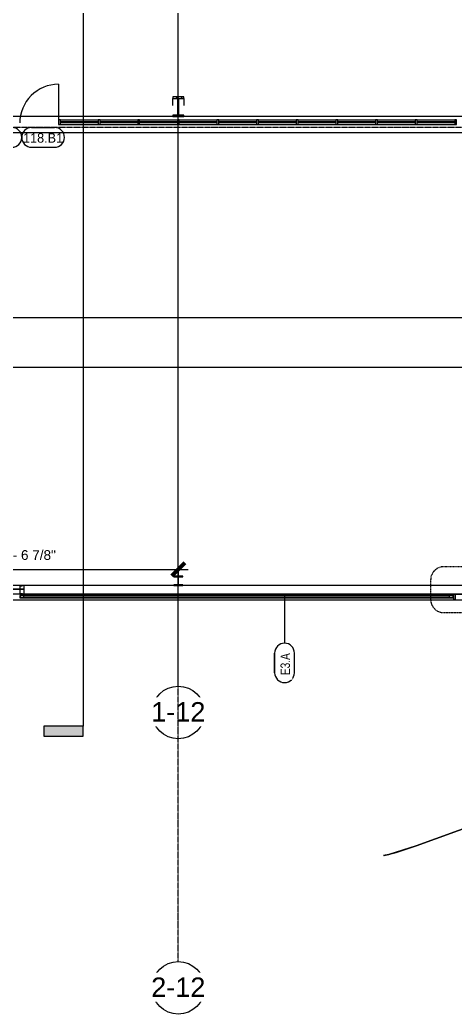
# Model space of a CAD drawing. Header units: inches. Extents: x 21592 to 24810, y -23179 to -20467.
# Drawn here: x 22941 to 23339, y -23179 to -22271 of the extents above; entities that cross this region are included whole.
import ezdxf

# ---------------------------------------------------------------- set-up
doc = ezdxf.new("R2010")
doc.units = ezdxf.units.IN
doc.header["$MEASUREMENT"] = 0
doc.linetypes.add('Dash Dot 3_16_', pattern=[0.3125, 0.1875, -0.0625, 0, -0.0625])
doc.linetypes.add('Grid Line 1_2_', pattern=[0.875, 0.5, -0.125, 0.125, -0.125])
for name, color, linetype, lineweight in [('A-ANNO-DIMS', 211, 'Continuous', 9), ('A-ANNO-DIMS-96', 211, 'Continuous', 9), ('A-ANNO-SYMB', 150, 'Continuous', 9), ('A-DOOR', 31, 'Continuous', 13), ('A-DOOR-IDEN', 31, 'Continuous', 9), ('A-FLOR', 192, 'Continuous', 13), ('A-GLAZ-CURT', 52, 'Continuous', 9), ('A-GLAZ-CWMG', 51, 'Continuous', 9), ('A-WALL', 113, 'Continuous', 13), ('A-WALL-IDEN', 211, 'Continuous', 9), ('C-TOPO', 7, 'Continuous', 9), ('Conc', 7, 'Continuous', 20), ('G-ANNO-SYMB', 111, 'Continuous', 9), ('L-SITE-WALL', 31, 'Continuous', 13), ('S-BEAM', 12, 'Continuous', 9), ('S-COLS', 52, 'Continuous', 9), ('S-GRID', 1, 'Continuous', 9), ('S-GRID-IDEN', 1, 'Continuous', 9)]:
    doc.layers.add(name, color=color, linetype=linetype, lineweight=lineweight)
doc.styles.add('Arial', font='arial.ttf', dxfattribs={"height": 17.703593})
doc.styles.add('Arial_1', font='arial.ttf', dxfattribs={"height": 8.851796})
doc.styles.add('Century Gothic', font='GOTHIC.TTF', dxfattribs={"height": 8.622671})
doc.styles.add('Century Gothic_1', font='GOTHIC.TTF', dxfattribs={"width": 0.8, "height": 8.622671})
doc.dimstyles.new('OD_Dimension', dxfattribs={"dimscale": 12, "dimtxt": 9, "dimasz": 1, "dimexe": 0.75, "dimexo": 0.5, "dimgap": 0.5, "dimtad": 1, "dimdec": 3, "dimrnd": 0.125, "dimzin": 1, "dimdsep": 46, "dimlunit": 4, "dimtxsty": 'Arial_1', "dimblk1": 'OBLIQUE', "dimblk2": 'OBLIQUE', "dimsah": 1, "dimcen": 0.09, "dimdle": 0.75, "dimazin": 0, "dimtfac": 1, "dimtdec": 4, "dimtix": 1, "dimtmove": 0, "dimatfit": 3, "dimfxl": 1, "dimtvp": 1, "dimtfill": 1, "dimfrac": 2, "dimtolj": 1, "dimtzin": 0, "dimarcsym": 2})
pattern_1 = [(225, (23085.89, -22360.053), (9.503515, -9.503515), []), (225, (23085.89, -22374.453), (9.503515, -9.503515), [])]

# ---------------------------------------------------------------- blocks, each defined once
blk = doc.blocks.new('Struct_Xcel_Sports Complex_rvt-1-Enlarged First Floor Plan _West_')
at = {"layer": 'A-FLOR', "color": 43}
for p, q in [((22941.27, -22790.8), (22810.7, -22790.8)), ((22945.27, -22790.8), (22941.57, -22790.8))]:
    blk.add_line(p, q, dxfattribs=at)
at = {"layer": 'L-SITE-WALL', "color": 43}
for p, q in [((22810.7, -22790.8), (22941.27, -22790.8)), ((22941.57, -22790.8), (22945.27, -22790.8)), ((23337.08, -22798.8), (22941.04, -22798.8))]:
    blk.add_line(p, q, dxfattribs=at)
blk = doc.blocks.new('W-Wide Flange-Column - B2_E-1389165-Enlarged First Floor Plan _West_')
at = {"layer": 'S-COLS'}
h = blk.add_hatch(dxfattribs=at)
h.set_pattern_fill('FP_1', color=8, style=0, pattern_type=2)
h.set_pattern_definition([(225, (23085.89, -22783.178), (9.503515, -9.503515), []), (225, (23085.89, -22797.578), (9.503515, -9.503515), [])])
h.paths.add_polyline_path([(4, 4.13), (-4, 4.13), (-4, 3.69), (-0.84, 3.69), (-0.35, 3.49), (-0.14, 3), (-0.14, -3), (-0.35, -3.49), (-0.84, -3.69), (-4, -3.69), (-4, -4.12), (4, -4.12), (4, -3.69), (0.84, -3.69), (0.35, -3.49), (0.14, -3), (0.14, 3), (0.35, 3.49), (0.84, 3.69), (4, 3.69)], flags=0)
at = {"layer": 'S-COLS', "color": 7, "lineweight": 20}
for p, q in [((4, 4.13), (-4, 4.13)), ((-4, 4.13), (-4, 3.69)), ((-4, 3.69), (-0.84, 3.69)), ((-0.14, 3), (-0.14, -3)), ((0.14, -3), (0.14, 3)), ((0.84, 3.69), (4, 3.69)), ((4, 3.69), (4, 4.13)), ((-0.84, -3.69), (-4, -3.69)), ((-4, -3.69), (-4, -4.12)), ((-4, -4.12), (4, -4.12)), ((4, -3.69), (0.84, -3.69)), ((4, -4.12), (4, -3.69))]:
    blk.add_line(p, q, dxfattribs=at)
for centre, start, end in [((-0.84, 3), 0, 90), ((0.84, 3), 90, 180), ((-0.84, -3), 270, 0), ((0.84, -3), 180, 270)]:
    blk.add_arc(centre, 0.691, start, end, dxfattribs=at)
blk = doc.blocks.new('Rectangular Mullion - Profile_Polycarbonate_Lower-1275842-Enlarged First Floor Plan _West_')
at = {"layer": 'A-GLAZ-CWMG', "color": 43, "lineweight": 13}
for p, q in [((22944.89, -22796.55), (23333.21, -22796.55)), ((22944.89, -22798.55), (22944.89, -22798.48)), ((22944.89, -22798.68), (22944.89, -22798.55)), ((22944.89, -22798.55), (23333.21, -22798.55)), ((22944.89, -22798.68), (23333.21, -22798.68)), ((23333.21, -22796.55), (23333.21, -22796.91)), ((23333.21, -22798.48), (23333.21, -22798.55)), ((23333.21, -22798.55), (23333.21, -22798.68))]:
    blk.add_line(p, q, dxfattribs=at)
at = {"layer": 'A-GLAZ-CWMG', "color": 10, "lineweight": 13}
for p, q in [((22944.89, -22798.48), (22944.89, -22796.91)), ((22944.89, -22796.91), (23333.21, -22796.91)), ((23333.21, -22796.91), (23333.21, -22798.48))]:
    blk.add_line(p, q, dxfattribs=at)
blk = doc.blocks.new('Rectangular Mullion - Profile_Polycarbonate_Upper and left-1184084-Enlarged First Floor Plan _West_')
at = {"layer": 'A-GLAZ-CWMG', "color": 7, "lineweight": 20}
for p, q in [((-3.622, 1.141125), (0, 1.141125)), ((-3.622, 0.787125), (-3.622, 1.141125)), ((-3.372, 0.787125), (-3.622, 0.787125)), ((-0.0625, 1.078625), (-3.5595, 1.078625)), ((-3.5595, 1.078625), (-3.5595, 0.849625)), ((-3.5595, 0.849625), (-3.372, 0.849625)), ((-3.372, 0.849625), (-3.372, 0.787125)), ((-0.0625, -0.922375), (-0.0625, 1.078625)), ((0, 1.141125), (0, -0.984875)), ((-2.834, -0.984875), (-2.834, -0.859875)), ((-2.834, -0.859875), (-2.7715, -0.859875)), ((0, -0.984875), (-2.834, -0.984875)), ((-2.7715, -0.859875), (-2.7715, -0.922375)), ((-2.7715, -0.922375), (-0.0625, -0.922375))]:
    blk.add_line(p, q, dxfattribs=at)
blk = doc.blocks.new('columns and girder2 - one-V18-Enlarged First Floor Plan _West_')
at = {"layer": 'S-BEAM'}
h = blk.add_hatch(dxfattribs=at)
h.set_pattern_fill('FP_24', color=8, style=0, pattern_type=2)
h.set_pattern_definition(pattern_1)
h.paths.add_polyline_path([(-5, -0.5), (-5, -2), (5, -2), (5, -0.5)], flags=0)
h.paths.add_polyline_path([(-5, -17.03), (-5, -18.55), (5, -18.55), (5, -17.03)], flags=0)
h.paths.add_polyline_path([(5, -1204.89), (-5, -1204.89), (-5, -1206.4), (5, -1206.4)], flags=0)
h.paths.add_polyline_path([(5, -1224.25), (-5, -1224.25), (-5, -1225), (5, -1225)], flags=0)
h = blk.add_hatch(dxfattribs=at)
h.set_pattern_fill('FP_24', color=8, style=0, pattern_type=2)
h.set_pattern_definition(pattern_1)
h.paths.add_polyline_path([(0.62, -2), (-0.63, -2), (-0.63, -17.03), (0.62, -17.03)], flags=0)
h.paths.add_polyline_path([(-0.63, -1206.4), (-0.63, -1224.25), (0.62, -1224.25), (0.62, -1206.4)], flags=0)
at = {"layer": 'S-BEAM', "color": 7, "lineweight": 20}
for p, q in [((5, -0.5), (-5, -0.5)), ((-5, -0.5), (-5, -2)), ((-5, -2), (5, -2)), ((0.62, -2), (-0.63, -2)), ((-0.63, -2), (-0.63, -17.03)), ((0.62, -17.03), (0.62, -2)), ((5, -2), (5, -0.5)), ((5, -17.03), (-5, -17.03)), ((-5, -17.03), (-5, -18.55)), ((-0.63, -17.03), (0.62, -17.03)), ((5, -18.55), (5, -17.03)), ((-5, -18.55), (5, -18.55))]:
    blk.add_line(p, q, dxfattribs=at)
at = {"layer": 'S-BEAM', "color": 43, "lineweight": 13}
for p, q in [((-5, -17.03), (-5, -10.69)), ((5, -10.69), (5, -17.03))]:
    blk.add_line(p, q, dxfattribs=at)
blk = doc.blocks.new('Rectangular Mullion - Exterior 2_ x 4_5_-1142353-Enlarged First Floor Plan _West_')
at = {"layer": 'A-GLAZ-CWMG', "color": 7, "lineweight": 20}
for p, q in [((0, 1.5), (-2, 1.5)), ((-2, 1.5), (-2, -3)), ((0, -3), (0, 1.5)), ((-2, -3), (0, -3))]:
    blk.add_line(p, q, dxfattribs=at)
blk = doc.blocks.new('System Panel - Interior Glazing-1220293-Enlarged First Floor Plan _West_')
at = {"layer": 'A-GLAZ-CURT', "color": 7, "lineweight": 20}
for p, q in [((17.21875, -0.5625), (-17.21875, -0.5625)), ((-17.21875, -0.5625), (-17.21875, -0.9375)), ((-17.21875, -0.9375), (17.21875, -0.9375)), ((17.21875, -0.9375), (17.21875, -0.5625))]:
    blk.add_line(p, q, dxfattribs=at)
blk = doc.blocks.new('Door_Single_Storefront - one-1371405-Enlarged First Floor Plan _West_')
at = {"layer": 'A-DOOR', "color": 43}
blk.add_line((-17.65625, -35.3125), (-17.65625, 0), dxfattribs=at)
blk.add_arc((-17.65625, 0), 35.3125, 270, 0, dxfattribs=at)
blk = doc.blocks.new('Rectangular Mullion - Interior 1_75_ x 4_5_-1179494-Enlarged First Floor Plan _West_')
at = {"layer": 'A-GLAZ-CWMG', "color": 43, "lineweight": 13}
for p, q in [((24208.58, -22362.3), (24243.02, -22362.3)), ((24208.58, -22366.8), (24243.02, -22366.8))]:
    blk.add_line(p, q, dxfattribs=at)
blk = doc.blocks.new('Rectangular Mullion - Interior 1_75_ x 4_5_-1305206-Enlarged First Floor Plan _West_')
at = {"layer": 'A-GLAZ-CWMG', "color": 43, "lineweight": 13}
for p, q in [((24136.2, -22362.3), (24170.64, -22362.3)), ((24136.2, -22366.8), (24170.64, -22366.8))]:
    blk.add_line(p, q, dxfattribs=at)
blk = doc.blocks.new('Rectangular Mullion - Interior 1_75_ x 4_5_-1220290-Enlarged First Floor Plan _West_')
at = {"layer": 'A-GLAZ-CWMG', "color": 7, "lineweight": 20}
for p, q in [((-0.875, 3), (0.875, 3)), ((-0.875, -1.5), (-0.875, 3)), ((0.875, 3), (0.875, -1.5)), ((0.875, -1.5), (-0.875, -1.5))]:
    blk.add_line(p, q, dxfattribs=at)
blk = doc.blocks.new('Girt_C - 8_D-1665748-Enlarged First Floor Plan _West_')
at = {"layer": 'S-BEAM', "color": 43, "lineweight": 13}
for p, q in [((23081.89, -22787.3), (22945.27, -22787.3)), ((22945.27, -22787.49), (22945.27, -22787.3)), ((22945.27, -22795.12), (22945.27, -22787.49)), ((23371.39, -22787.3), (23089.89, -22787.3)), ((22945.27, -22795.3), (22945.27, -22795.12)), ((22945.27, -22795.3), (23375.52, -22795.3))]:
    blk.add_line(p, q, dxfattribs=at)
blk = doc.blocks.new('Grid - Grid Head - Circle-14747-Enlarged First Floor Plan _West_')
at = {"layer": 'S-GRID-IDEN'}
blk.add_circle((0, 0), 0.25, dxfattribs=at)
blk = doc.blocks.new('Section - 3_32_ x 3_8_-18514-Enlarged First Floor Plan _West_')
at = {"layer": 'G-ANNO-SYMB'}
blk.add_hatch(color=256, dxfattribs=at).paths.add_polyline_path([(0, 0.375), (0, 0), (-0.09375, 0), (-0.09375, 0.375)], flags=0)
for p, q in [((0, 0.375), (-0.09375, 0.375)), ((-0.09375, 0.375), (-0.09375, 0)), ((0, 0), (0, 0.375)), ((-0.09375, 0), (0, 0))]:
    blk.add_line(p, q, dxfattribs=at)
blk = doc.blocks.new('Door Tag - Door Tag-4658-Enlarged First Floor Plan _West_')
at = {"layer": 'A-DOOR-IDEN', "color": 153}
for p, q in [((-0.109375, 0.09375), (0.109375, 0.09375)), ((-0.109375, -0.09375), (0.109375, -0.09375))]:
    blk.add_line(p, q, dxfattribs=at)
for centre, start, end in [((-0.109375, 0), 90, 270), ((0.109375, 0), 270, 90)]:
    blk.add_arc(centre, 0.09375, start, end, dxfattribs=at)
blk = doc.blocks.new('Wall Tag - 1_4_-1369832-Enlarged First Floor Plan _West_')
at = {"layer": 'A-WALL-IDEN', "color": 153}
for p, q in [((-0.0822, 0.0968), (0.1053, 0.0968)), ((0.1053, 0.0968), (-0.0822, 0.0968)), ((-0.0822, -0.0907), (0.1053, -0.0907)), ((-0.0822, -0.0907), (0.1053, -0.0907))]:
    blk.add_line(p, q, dxfattribs=at)
for centre, start, end in [((-0.0822, 0.0031), 90, 270), ((-0.0822, 0.0031), 90, 270), ((0.1053, 0.0031), 270, 90), ((0.1053, 0.0031), 270, 90)]:
    blk.add_arc(centre, 0.0937, start, end, dxfattribs=at)
blk = doc.blocks.new('DIMBLOCK59-Enlarged First Floor Plan _West_')
at = {"layer": 'A-ANNO-DIMS-96', "lineweight": 50}
for p, q in [((22803.02, -22772.69), (22797.02, -22778.69)), ((22803.02, -22772.69), (22809.02, -22766.69)), ((23085.89, -22772.69), (23079.89, -22778.69)), ((23085.89, -22772.69), (23091.89, -22766.69))]:
    blk.add_line(p, q, dxfattribs=at)
at = {"layer": 'A-ANNO-DIMS-96'}
for p, q in [((22803.02, -22770.21), (22803.02, -22781.69)), ((22803.02, -22772.69), (22803.02, -22770.21)), ((22803.02, -22772.69), (23094.89, -22772.69)), ((23085.89, -22770.21), (23085.89, -22781.69)), ((23085.89, -22772.69), (23085.89, -22770.21))]:
    blk.add_line(p, q, dxfattribs=at)
at = {"layer": 'A-ANNO-DIMS-96', "color": 0, "insert": (22915.1, -22755.21), "char_height": 8.8518, "width": 70.4492, "attachment_point": 1, "line_spacing_factor": 0.938532, "style": 'Arial_1', "bg_fill": 3, "box_fill_scale": 1.25, "bg_fill_color": 0, "bg_fill_transparency": 0}
blk.add_mtext('23\' - 6 7/8"', dxfattribs=at)
blk = doc.blocks.new('_Oblique')
at = {"color": 0, "linetype": 'ByBlock', "lineweight": -2}
blk.add_line((-0.5, -0.5), (0.5, 0.5), dxfattribs=at)

msp = doc.modelspace()

# ---------------------------------------------------------------- hatches: boundary and pattern name
at = {"layer": 'S-COLS'}
h = msp.add_hatch(dxfattribs=at)
h.set_pattern_fill('FP_6', color=8, style=0, pattern_type=2)
h.set_pattern_definition([(45, (0, 0), (-9.503515, 9.503515), []), (45, (0, 14.4), (-9.503515, 9.503515), [])])
h.paths.add_polyline_path([(22943.6052, -22795.3028), (22943.491, -22795.027), (22943.2152, -22794.9128), (22941.5682, -22794.652), (22941.5682, -22787.9537), (22943.2152, -22787.6928), (22943.491, -22787.5786), (22943.6052, -22787.3028), (22941.2652, -22787.3028), (22941.2652, -22795.3028)], flags=0)

# ---------------------------------------------------------------- linework, layer by layer
at = {"layer": 'A-ANNO-SYMB', "linetype": 'Dash Dot 3_16_'}
for p, q in [((23385.1691, -22770.3275), (23328.3533, -22770.3275)), ((23316.3533, -22782.3275), (23316.3533, -22800.2048)), ((23328.3533, -22812.2048), (23385.1691, -22812.2048))]:
    msp.add_line(p, q, dxfattribs=at)
for centre, start, end in [((23328.3533, -22782.3275), 90, 180), ((23328.3533, -22800.2048), 180, 270)]:
    msp.add_arc(centre, 12, start, end, dxfattribs=at)
at = {"layer": 'A-WALL', "color": 7, "lineweight": 20}
for p, q in [((23336.7652, -22796.9055), (22941.3277, -22796.9055)), ((22941.3277, -22796.9055), (22941.3277, -22798.4803)), ((22941.3277, -22798.4803), (23336.7652, -22798.4803)), ((23336.7652, -22798.4803), (23336.7652, -22796.9055))]:
    msp.add_line(p, q, dxfattribs=at)
at = {"layer": 'A-WALL-IDEN', "color": 153}
msp.add_line((23182.8879, -22797.6929), (23182.8879, -22840.0883), dxfattribs=at)
at = {"layer": 'C-TOPO', "color": 43, "lineweight": 13}
for p, q in [((23303.2134, -23024.9927), (23607.3237, -22914.3062)), ((23607.3237, -22914.3062), (23303.2134, -23024.9927)), ((23278.2539, -23032.8633), (23303.2134, -23024.9927)), ((23303.2134, -23024.9927), (23278.2539, -23032.8633)), ((23273.3634, -23033.9475), (23278.2539, -23032.8633)), ((23278.2539, -23032.8633), (23273.3634, -23033.9475))]:
    msp.add_line(p, q, dxfattribs=at)
at = {"layer": 'Conc', "color": 43, "lineweight": 13}
msp.add_line((23303.2138, -23024.9933), (23607.3243, -22914.3062), dxfattribs=at)
msp.add_arc((23200.6077, -22743.0856), 300, 284.1287809, 290, dxfattribs=at)
at = {"layer": 'G-ANNO-SYMB'}
for p, q in [((22998.9634, -21010.0849), (22998.9634, -22915.8475)), ((24581.5247, -22374.357), (21997.2929, -22374.357)), ((24577.8925, -22588.6303), (21993.6606, -22588.6303))]:
    msp.add_line(p, q, dxfattribs=at)
at = {"layer": 'L-SITE-WALL', "color": 43}
for p, q in [((24312.2282, -22800.8028), (22652.4043, -22800.8028)), ((22941.0437, -22798.8028), (23337.0777, -22798.8028))]:
    msp.add_line(p, q, dxfattribs=at)
at = {"layer": 'S-COLS', "color": 7, "lineweight": 20}
for p, q in [((22943.6052, -22787.3028), (22941.2652, -22787.3028)), ((22941.2652, -22787.3028), (22941.2652, -22795.3028)), ((22941.5682, -22787.9537), (22943.2152, -22787.6928)), ((22941.5682, -22794.652), (22941.5682, -22787.9537)), ((22941.2652, -22795.3028), (22943.6052, -22795.3028)), ((22943.2152, -22794.9128), (22941.5682, -22794.652))]:
    msp.add_line(p, q, dxfattribs=at)
for centre, start, end in [((22943.2152, -22787.3028), 270, 0), ((22943.2152, -22795.3028), 0, 90)]:
    msp.add_arc(centre, 0.39, start, end, dxfattribs=at)
at = {"layer": 'S-GRID', "linetype": 'Grid Line 1_2_'}
for p, q in [((23085.8902, -22879.3028), (23085.8902, -20713.1265)), ((24588.9748, -22359.5528), (22653.5125, -22359.5528)), ((24742.7891, -22359.5528), (22737.5125, -22359.5528)), ((24694.7891, -22369.5528), (22737.5125, -22369.5528)), ((24479.1075, -22543.0528), (21657.561, -22543.0528)), ((24588.9748, -22543.0528), (21790.2067, -22543.0528)), ((24479.1075, -22787.3028), (21657.561, -22787.3028)), ((24588.9748, -22787.3028), (21790.2067, -22787.3028)), ((24431.1075, -22795.3028), (21705.561, -22795.3028)), ((24540.9748, -22795.3028), (21852.8626, -22795.3028))]:
    msp.add_line(p, q, dxfattribs=at)

# ---------------------------------------------------------------- block references
at = {"layer": 'A-DOOR', "color": 43, "rotation": 180}
msp.add_blockref('Door_Single_Storefront - one-1371405-Enlarged First Floor Plan _West_', (22958.7965, -22365.3028), dxfattribs=at)
at = {"layer": 'A-DOOR-IDEN', "color": 153, "xscale": 95.99999999999994, "yscale": 95.99999999999994, "zscale": 95.99999999999994}
for p in [(22923.4649, -22378.4872), (22962.4349, -22378.4872)]:
    msp.add_blockref('Door Tag - Door Tag-4658-Enlarged First Floor Plan _West_', p, dxfattribs=at)
at = {"layer": 'A-GLAZ-CURT', "color": 43, "lineweight": 13, "rotation": 180}
for p in [(22995.4215, -22365.3028), (23031.609, -22365.3028), (23067.7965, -22365.3028), (23103.984, -22365.3028), (23140.1715, -22365.3028), (23176.359, -22365.3028), (23212.5465, -22365.3028), (23248.734, -22365.3028), (23284.9215, -22365.3028), (23321.109, -22365.3028)]:
    msp.add_blockref('System Panel - Interior Glazing-1220293-Enlarged First Floor Plan _West_', p, dxfattribs=at)
at = {"layer": 'A-GLAZ-CWMG', "color": 43, "lineweight": 13, "extrusion": (0, 0, -1)}
for name, p in [('Rectangular Mullion - Interior 1_75_ x 4_5_-1220290-Enlarged First Floor Plan _West_', (-22977.3277, -22365.3028)), ('Rectangular Mullion - Interior 1_75_ x 4_5_-1220290-Enlarged First Floor Plan _West_', (-23013.5152, -22365.3028)), ('Rectangular Mullion - Interior 1_75_ x 4_5_-1220290-Enlarged First Floor Plan _West_', (-23049.7027, -22365.3028)), ('Rectangular Mullion - Interior 1_75_ x 4_5_-1220290-Enlarged First Floor Plan _West_', (-23085.8902, -22365.3028)), ('Rectangular Mullion - Interior 1_75_ x 4_5_-1220290-Enlarged First Floor Plan _West_', (-23122.0777, -22365.3028)), ('Rectangular Mullion - Interior 1_75_ x 4_5_-1220290-Enlarged First Floor Plan _West_', (-23158.2652, -22365.3028)), ('Rectangular Mullion - Interior 1_75_ x 4_5_-1220290-Enlarged First Floor Plan _West_', (-23194.4527, -22365.3028)), ('Rectangular Mullion - Interior 1_75_ x 4_5_-1220290-Enlarged First Floor Plan _West_', (-23230.6402, -22365.3028)), ('Rectangular Mullion - Interior 1_75_ x 4_5_-1220290-Enlarged First Floor Plan _West_', (-23266.8277, -22365.3028)), ('Rectangular Mullion - Interior 1_75_ x 4_5_-1220290-Enlarged First Floor Plan _West_', (-23303.0152, -22365.3028)), ('Rectangular Mullion - Interior 1_75_ x 4_5_-1220290-Enlarged First Floor Plan _West_', (-23339.2027, -22365.3028)), ('Rectangular Mullion - Profile_Polycarbonate_Upper and left-1184084-Enlarged First Floor Plan _West_', (-22941.2652, -22797.6929))]:
    msp.add_blockref(name, p, dxfattribs=at)
at = {"layer": 'A-GLAZ-CWMG', "color": 43, "lineweight": 13}
for name, p in [('Rectangular Mullion - Interior 1_75_ x 4_5_-1305206-Enlarged First Floor Plan _West_', (-1158, 0)), ('Rectangular Mullion - Interior 1_75_ x 4_5_-1179494-Enlarged First Floor Plan _West_', (-1194.1875, 0)), ('Rectangular Mullion - Interior 1_75_ x 4_5_-1179494-Enlarged First Floor Plan _West_', (-1158, 0)), ('Rectangular Mullion - Interior 1_75_ x 4_5_-1179494-Enlarged First Floor Plan _West_', (-1121.8125, 0)), ('Rectangular Mullion - Interior 1_75_ x 4_5_-1179494-Enlarged First Floor Plan _West_', (-1085.625, 0)), ('Rectangular Mullion - Interior 1_75_ x 4_5_-1179494-Enlarged First Floor Plan _West_', (-1049.4375, 0)), ('Rectangular Mullion - Interior 1_75_ x 4_5_-1179494-Enlarged First Floor Plan _West_', (-1013.25, 0)), ('Rectangular Mullion - Interior 1_75_ x 4_5_-1179494-Enlarged First Floor Plan _West_', (-977.0625, 0)), ('Rectangular Mullion - Interior 1_75_ x 4_5_-1179494-Enlarged First Floor Plan _West_', (-940.875, 0)), ('Rectangular Mullion - Interior 1_75_ x 4_5_-1179494-Enlarged First Floor Plan _West_', (-904.6875, 0)), ('Rectangular Mullion - Profile_Polycarbonate_Lower-1275842-Enlarged First Floor Plan _West_', (0, 0))]:
    msp.add_blockref(name, p, dxfattribs=at)
at = {"layer": 'A-GLAZ-CWMG', "color": 43, "lineweight": 13, "rotation": 180}
msp.add_blockref('Rectangular Mullion - Exterior 2_ x 4_5_-1142353-Enlarged First Floor Plan _West_', (23337.0777, -22798.4278), dxfattribs=at)
at = {"layer": 'A-WALL-IDEN', "color": 153, "xscale": 95.99999999999994, "yscale": 95.99999999999994, "zscale": 95.99999999999994, "rotation": 89.99999999999991}
msp.add_blockref('Wall Tag - 1_4_-1369832-Enlarged First Floor Plan _West_', (23183.1816, -22859.1929), dxfattribs=at)
at = {"layer": 'G-ANNO-SYMB', "xscale": 95.99999999999994, "yscale": 95.99999999999994, "zscale": 95.99999999999994, "rotation": 89.99999999999947}
msp.add_blockref('Section - 3_32_ x 3_8_-18514-Enlarged First Floor Plan _West_', (22998.9634, -22915.8475), dxfattribs=at)
at = {"layer": 'S-BEAM', "color": 43, "lineweight": 13, "rotation": 180}
msp.add_blockref('columns and girder2 - one-V18-Enlarged First Floor Plan _West_', (23085.8902, -22360.0528), dxfattribs=at)
at = {"layer": 'S-BEAM', "color": 43, "lineweight": 13}
msp.add_blockref('Girt_C - 8_D-1665748-Enlarged First Floor Plan _West_', (0, 0), dxfattribs=at)
at = {"layer": 'S-COLS', "color": 43, "lineweight": 13, "rotation": 180}
msp.add_blockref('W-Wide Flange-Column - B2_E-1389165-Enlarged First Floor Plan _West_', (23085.8902, -22783.1778), dxfattribs=at)
at = {"layer": 'S-GRID-IDEN', "xscale": 95.99999999999994, "yscale": 95.99999999999994, "zscale": 95.99999999999994}
for p in [(23085.8902, -22903.3028), (23085.8902, -23154.6211)]:
    msp.add_blockref('Grid - Grid Head - Circle-14747-Enlarged First Floor Plan _West_', p, dxfattribs=at)

# ---------------------------------------------------------------- texts
at = {"layer": 'A-DOOR-IDEN', "insert": (22962.3936, -22374.6559), "char_height": 8.62267, "width": 43.524, "attachment_point": 2, "line_spacing_factor": 0.984117, "style": 'Century Gothic'}
msp.add_mtext('118.B1', dxfattribs=at)

# ---------------------------------------------------------------- next in the draw order: texts
at = {"layer": 'A-WALL-IDEN', "insert": (23179.2472, -22859.2218), "char_height": 8.62267, "width": 23.76, "attachment_point": 2, "rotation": 90, "line_spacing_factor": 0.984117, "style": 'Century Gothic_1', "bg_fill": 3, "box_fill_scale": 1.25, "bg_fill_color": 0, "bg_fill_transparency": 0}
msp.add_mtext('E3.A', dxfattribs=at)
at = {"layer": 'S-GRID-IDEN', "char_height": 17.70359, "width": 58.968, "attachment_point": 2, "line_spacing_factor": 0.938532, "style": 'Arial', "bg_fill": 3, "box_fill_scale": 1.25, "bg_fill_color": 0, "bg_fill_transparency": 0}
for s, insert in [('1-12', (23085.8856, -22893.8659)), ('2-12', (23085.8856, -23145.1842))]:
    msp.add_mtext(s, dxfattribs=dict(at, insert=insert))

# ---------------------------------------------------------------- next in the draw order: linework, layer by layer
at = {"layer": 'S-GRID', "linetype": 'Grid Line 1_2_'}
msp.add_line((23085.8902, -23130.6211), (23085.8902, -20902.4278), dxfattribs=at)

# ---------------------------------------------------------------- next in the draw order: dimensions: what is measured, and where the dimension line sits
at = {"layer": 'A-ANNO-DIMS'}
dim = msp.add_linear_dim(base=(23085.8902, -22772.6904), p1=(22803.0152, -22764.2051), p2=(23085.8902, -22764.2051), dimstyle='OD_Dimension', override={"dimpost": '<>', "dimfxl": 282.875}, dxfattribs=at)
dim.commit()
dim.dimension.update_dxf_attribs({"geometry": 'DIMBLOCK59-Enlarged First Floor Plan _West_', "text_midpoint": (22944.4527, -22762.1106)})

# ---------------------------------------------------------------- next in the draw order: block references
at = {"lineweight": 5}
msp.add_blockref('Struct_Xcel_Sports Complex_rvt-1-Enlarged First Floor Plan _West_', (0, 0), dxfattribs=at)

doc.saveas('drawing.dxf')
